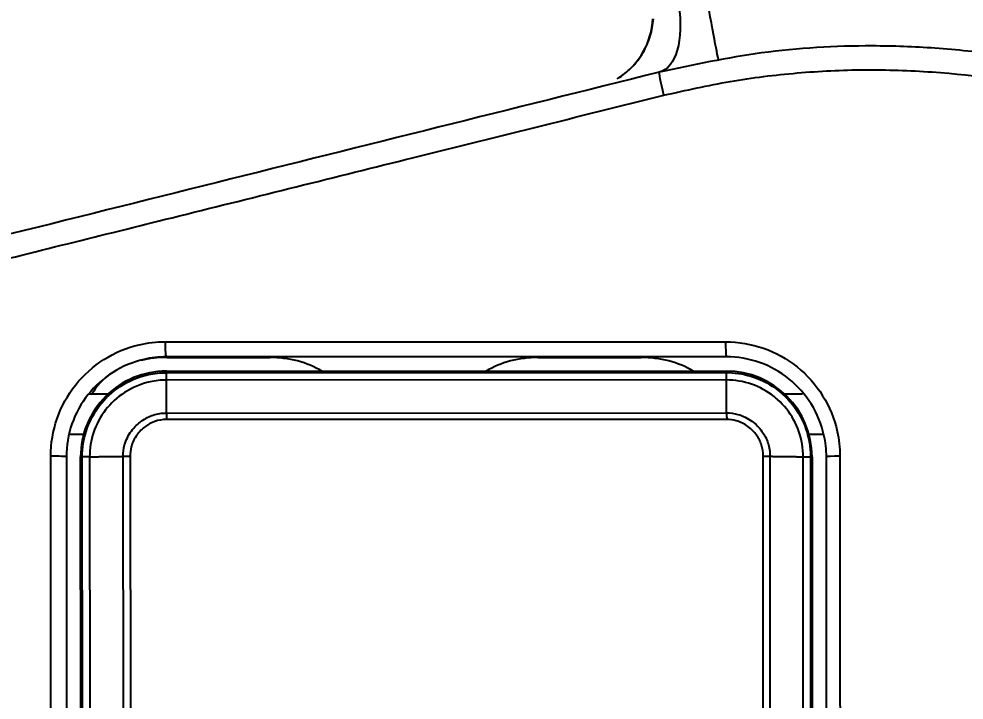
# Model space of a CAD drawing. Extents: x -1671 to 824, y 68 to 2359.
# Drawn here: x -1455.6 to -1418.01, y 732.77 to 759.85 of the extents above; entities that cross this region are included whole.
import ezdxf

# ---------------------------------------------------------------- set-up
doc = ezdxf.new("R2010")
doc.units = 0
doc.header["$LTSCALE"] = 20
doc.header["$MEASUREMENT"] = 0
doc.layers.get('0').update_dxf_attribs({"linetype": 'CONTINUOUS'})
doc.layers.get('DEFPOINTS').update_dxf_attribs({"linetype": 'CONTINUOUS'})
doc.layers.add('1', color=7, linetype='CONTINUOUS')
doc.dimstyles.get("Standard").update_dxf_attribs({"dimtxt": 2.7, "dimasz": 2.5, "dimexe": 1.5, "dimexo": 1.5, "dimgap": 1.5, "dimtad": 1, "dimdec": 0, "dimlfac": 10, "dimzin": 0, "dimdsep": 46, "dimtxsty": 'Standard', "dimcen": 0, "dimclrt": 2, "dimadec": 0, "dimazin": 0, "dimtfac": 1, "dimtdec": 0, "dimtmove": 0, "dimatfit": 3, "dimfxl": 0, "dimtolj": 1, "dimtzin": 0, "dimarcsym": 0})

# ---------------------------------------------------------------- blocks, each defined once
blk = doc.blocks.new('*D8')
at = {"color": 3, "lineweight": -2}
for p, q in [((-1420.563, 804.156), (-1643.209, 804.156)), ((-1637.209, 780.156), (-1637.209, 584.518)), ((-1637.209, 318.903), (-1637.209, 530.518)), ((-1524.405, 294.903), (-1643.209, 294.903))]:
    blk.add_line(p, q, dxfattribs=at)
at = {"color": 3}
for points in [[(-1641.209, 780.156), (-1633.209, 780.156), (-1637.209, 804.156)], [(-1641.209, 318.903), (-1633.209, 318.903), (-1637.209, 294.903)]]:
    blk.add_solid(points, dxfattribs=at)
at = {"layer": 'DEFPOINTS', "color": 0}
for p in [(-1418.763, 804.156), (-1637.209, 294.903), (-1522.605, 294.903)]:
    blk.add_point(p, dxfattribs=at)
at = {"color": 2, "insert": (-1637.209, 557.518), "char_height": 30, "attachment_point": 5}
blk.add_mtext('\\A1;510', dxfattribs=at)
blk = doc.blocks.new('A$C9bb48bae')
at = {"layer": '1', "color": 7, "linetype": 'Continuous', "extrusion": (0, 0, -1)}
blk.add_arc((-530.518, 85.108), 3, 304.1403, 356.9307, dxfattribs=at)
at = {"layer": '1', "color": 7, "linetype": 'Continuous'}
for centre, major_axis, ratio, start_param, end_param in [((525.437, 86.282), (0.524, 2.954), 0.009106, 3.141593, 4.660823), ((527.993, 85.738), (0.726, 2.911), 0.474812, 1.771436, 3.141593), ((527.025, 81.857), (0.242, 0.97), 0.042703, 4.776997, 6.283185)]:
    blk.add_ellipse(centre, major_axis=major_axis, ratio=ratio, start_param=start_param, end_param=end_param, dxfattribs=at)
for points, knots in [([(504.494, 83.914), (505.329, 84.234), (506.994, 84.872), (509.569, 85.604), (512.185, 86.164), (515.707, 86.651), (520.163, 86.847), (523.679, 86.366), (525.437, 86.125)], [0, 0, 0, 0, 0.125734, 0.250836, 0.375957, 0.501746, 0.750852, 1, 1, 1, 1]), ([(528.94, 82.557), (528.729, 82.688), (528.349, 82.991), (527.896, 83.58), (527.605, 84.246), (527.521, 84.708), (527.504, 84.941)], [0, 0, 0, 0, 0.255232, 0.511479, 0.761788, 1, 1, 1, 1]), ([(505.624, 81.292), (506.525, 81.633), (508.297, 82.305), (511.006, 83.022), (513.668, 83.523), (516.262, 83.806), (519.435, 83.916), (523.126, 83.71), (525.916, 83.115), (527.267, 82.827)], [0, 0, 0, 0, 0.130951, 0.257807, 0.380567, 0.499233, 0.612467, 0.812347, 1, 1, 1, 1]), ([(527.082, 81.909), (526.206, 82.106), (524.456, 82.5), (521.787, 82.826), (519.104, 82.956), (515.534, 82.834), (511.085, 82.211), (507.719, 81.016), (506.035, 80.418)], [0, 0, 0, 0, 0.125562, 0.250738, 0.375692, 0.501022, 0.75043, 1, 1, 1, 1]), ([(562.265, 73.154), (559.826, 73.761), (554.626, 75.054), (546.32, 77.121), (537.032, 79.433), (530.507, 81.057), (527.082, 81.909)], [0, 0, 0, 0, 0.208474, 0.444593, 0.708427, 1, 1, 1, 1])]:
    blk.add_open_spline(points, degree=3, knots=knots, dxfattribs=at)
blk.add_open_spline([(527.267, 82.827), (538.996, 79.903), (550.708, 76.982), (562.381, 74.072)], degree=3, dxfattribs=at)

msp = doc.modelspace()

# ---------------------------------------------------------------- linework, layer by layer
at = {"layer": '1', "color": 7, "linetype": 'Continuous'}
for p, q in [((-1449.722, 746.389), (-1445.631, 746.389)), ((-1434.949, 746.389), (-1430.859, 746.389)), ((-1449.741, 745.845), (-1449.741, 745.783)), ((-1449.741, 745.845), (-1427.47, 745.845)), ((-1449.741, 745.783), (-1427.47, 745.787)), ((-1427.47, 745.787), (-1427.47, 745.845)), ((-1427.468, 745.494), (-1449.74, 745.491)), ((-1452.061, 744.935), (-1452.829, 744.935)), ((-1452.06, 744.935), (-1452.827, 744.935)), ((-1424.447, 744.935), (-1425.152, 744.935)), ((-1424.446, 744.935), (-1425.151, 744.935)), ((-1449.733, 744.179), (-1427.462, 744.183)), ((-1427.454, 743.922), (-1449.733, 743.919)), ((-1453.565, 743.344), (-1453.028, 743.344)), ((-1453.564, 743.344), (-1453.026, 743.344)), ((-1424.185, 743.344), (-1423.606, 743.344)), ((-1424.185, 743.344), (-1423.606, 743.344)), ((-1453.088, 742.435), (-1453.15, 742.435)), ((-1453.143, 711.085), (-1453.15, 742.435)), ((-1453.066, 711.085), (-1453.088, 742.435)), ((-1452.791, 742.44), (-1452.769, 711.089)), ((-1451.435, 711.109), (-1451.457, 742.459)), ((-1451.18, 742.47), (-1451.159, 711.111)), ((-1426.012, 711.106), (-1426.005, 742.47)), ((-1425.737, 742.46), (-1425.744, 711.11)), ((-1424.421, 711.09), (-1424.414, 742.441)), ((-1424.119, 742.437), (-1424.127, 711.086)), ((-1424.061, 742.437), (-1424.119, 742.437)), ((-1424.061, 742.437), (-1424.053, 711.086))]:
    msp.add_line(p, q, dxfattribs=at)
for centre, start, end in [((-1449.741, 742.436), 90, 180.0131), ((-1427.47, 742.436), 0.0131, 90)]:
    msp.add_arc(centre, 3.409, start, end, dxfattribs=at)
for centre, major_axis, ratio, start_param, end_param in [((-1449.741, 746.981), (0, 0.568), 0.084786, 1.518436, 3.141593), ((-1427.47, 746.981), (0, 0.568), 0.054523, 1.518436, 3.141593), ((-1449.722, 744.139), (3.182, 0), 0.707107, 1.570796, 1.898995), ((-1445.631, 744.139), (3.182, 0), 0.707107, 0.860453, 1.570796), ((-1434.949, 744.139), (3.182, 0), 0.707107, 1.570796, 2.28114), ((-1430.859, 744.139), (3.182, 0), 0.707107, 0.860453, 1.570796), ((-1449.722, 744.139), (3.182, 0), 0.707107, 2.328264, 2.780261), ((-1454.287, 742.435), (-0.568, 0), 0.052582, 3.141593, 4.804906), ((-1422.924, 742.437), (-0.568, 0), 0.052412, 4.761986, 6.283185)]:
    msp.add_ellipse(centre, major_axis=major_axis, ratio=ratio, start_param=start_param, end_param=end_param, dxfattribs=at)
for points, knots in [([(-1454.339, 742.465), (-1454.339, 742.971), (-1454.252, 743.484), (-1453.919, 744.441), (-1453.667, 744.897), (-1453.036, 745.69), (-1452.649, 746.037), (-1451.793, 746.578), (-1451.312, 746.779), (-1450.819, 746.893), (-1450.482, 746.971), (-1450.135, 747.011), (-1449.789, 747.011)], [0, 0, 0, 0, 0.213681, 0.213681, 0.427426, 0.427426, 0.640966, 0.640966, 0.854935, 0.854935, 0.854935, 1, 1, 1, 1]), ([(-1427.501, 747.011), (-1426.99, 747.011), (-1426.473, 746.923), (-1425.512, 746.585), (-1425.054, 746.331), (-1424.258, 745.694), (-1423.91, 745.302), (-1423.37, 744.436), (-1423.171, 743.95), (-1423.061, 743.452), (-1422.989, 743.129), (-1422.952, 742.797), (-1422.952, 742.467)], [0, 0, 0, 0, 0.21533, 0.21533, 0.430611, 0.430611, 0.646133, 0.646133, 0.861721, 0.861721, 0.861721, 1, 1, 1, 1]), ([(-1449.741, 746.413), (-1450.043, 746.413), (-1450.347, 746.378), (-1450.642, 746.31), (-1451.072, 746.21), (-1451.492, 746.034), (-1452.241, 745.561), (-1452.579, 745.257), (-1453.131, 744.563), (-1453.351, 744.164), (-1453.643, 743.327), (-1453.719, 742.878), (-1453.718, 742.435)], [0, 0, 0, 0, 0.145088, 0.145088, 0.145088, 0.359035, 0.359035, 0.572524, 0.572524, 0.786252, 0.786252, 1, 1, 1, 1]), ([(-1423.492, 742.437), (-1423.492, 742.726), (-1423.524, 743.017), (-1423.587, 743.299), (-1423.684, 743.735), (-1423.858, 744.16), (-1424.329, 744.917), (-1424.634, 745.26), (-1425.33, 745.818), (-1425.73, 746.04), (-1426.571, 746.336), (-1427.023, 746.413), (-1427.47, 746.413)], [0, 0, 0, 0, 0.138297, 0.138297, 0.138297, 0.353933, 0.353933, 0.56949, 0.56949, 0.784754, 0.784754, 1, 1, 1, 1]), ([(-1453.088, 742.435), (-1453.088, 742.789), (-1453.03, 743.146), (-1452.803, 743.838), (-1452.623, 744.178), (-1452.168, 744.771), (-1451.886, 745.033), (-1451.233, 745.46), (-1450.847, 745.621), (-1450.451, 745.707), (-1450.218, 745.758), (-1449.979, 745.783), (-1449.741, 745.783)], [0, 0, 0, 0, 0.202422, 0.202422, 0.417044, 0.417044, 0.631686, 0.631686, 0.86476, 0.86476, 0.86476, 1, 1, 1, 1]), ([(-1427.47, 745.787), (-1427.435, 745.787), (-1427.4, 745.786), (-1427.032, 745.775), (-1426.695, 745.713), (-1426.025, 745.482), (-1425.686, 745.297), (-1425.337, 745.022), (-1425.284, 744.977), (-1424.953, 744.68), (-1424.713, 744.378), (-1424.353, 743.721), (-1424.227, 743.357), (-1424.165, 742.988), (-1424.135, 742.806), (-1424.119, 742.621), (-1424.119, 742.437)], [0, 0, 0, 0, 0.019605, 0.019605, 0.210833, 0.210833, 0.425933, 0.425933, 0.465529, 0.465529, 0.680487, 0.680487, 0.895425, 0.895425, 0.895425, 1, 1, 1, 1]), ([(-1449.74, 745.491), (-1449.74, 745.491), (-1449.74, 745.491), (-1449.956, 745.49), (-1450.174, 745.467), (-1450.385, 745.421), (-1450.747, 745.343), (-1451.1, 745.196), (-1451.694, 744.808), (-1451.95, 744.571), (-1452.365, 744.032), (-1452.529, 743.723), (-1452.737, 743.092), (-1452.79, 742.764), (-1452.791, 742.44), (-1452.791, 742.44), (-1452.791, 742.44)], [0, 0, 0, 0, 0.000014, 0.000014, 0.134957, 0.134957, 0.134957, 0.368402, 0.368402, 0.581892, 0.581892, 0.7964, 0.7964, 0.999986, 0.999986, 1, 1, 1, 1]), ([(-1424.414, 742.441), (-1424.414, 742.441), (-1424.414, 742.441), (-1424.414, 742.609), (-1424.429, 742.778), (-1424.457, 742.944), (-1424.513, 743.282), (-1424.629, 743.615), (-1424.958, 744.213), (-1425.175, 744.487), (-1425.476, 744.756), (-1425.524, 744.797), (-1425.842, 745.048), (-1426.149, 745.215), (-1426.79, 745.436), (-1427.131, 745.493), (-1427.468, 745.494), (-1427.468, 745.494), (-1427.468, 745.494)], [0, 0, 0, 0, 0.000014, 0.000014, 0.104824, 0.104824, 0.104824, 0.32053, 0.32053, 0.534302, 0.534302, 0.573646, 0.573646, 0.788249, 0.788249, 0.999986, 0.999986, 1, 1, 1, 1]), ([(-1451.457, 742.459), (-1451.457, 742.459), (-1451.457, 742.459), (-1451.46, 742.611), (-1451.44, 742.764), (-1451.345, 743.108), (-1451.251, 743.298), (-1451.017, 743.617), (-1450.879, 743.753), (-1450.583, 743.965), (-1450.425, 744.046), (-1450.091, 744.156), (-1449.911, 744.183), (-1449.733, 744.179), (-1449.733, 744.179), (-1449.733, 744.179)], [0, 0, 0, 0, 0.000025, 0.000025, 0.168066, 0.168066, 0.397695, 0.397695, 0.608968, 0.608968, 0.802152, 0.802152, 0.999975, 0.999975, 1, 1, 1, 1]), ([(-1449.733, 743.919), (-1449.891, 743.923), (-1450.052, 743.896), (-1450.331, 743.797), (-1450.456, 743.731), (-1450.698, 743.555), (-1450.815, 743.438), (-1451.012, 743.167), (-1451.091, 743.007), (-1451.169, 742.72), (-1451.184, 742.594), (-1451.181, 742.47)], [0, 0, 0, 0, 0.210207, 0.210207, 0.392277, 0.392277, 0.606168, 0.606168, 0.83571, 0.83571, 1, 1, 1, 1]), ([(-1427.462, 744.183), (-1427.462, 744.183), (-1427.462, 744.183), (-1427.309, 744.186), (-1427.154, 744.166), (-1426.81, 744.07), (-1426.62, 743.976), (-1426.302, 743.743), (-1426.165, 743.605), (-1425.953, 743.31), (-1425.872, 743.153), (-1425.761, 742.819), (-1425.733, 742.638), (-1425.737, 742.46), (-1425.737, 742.46), (-1425.737, 742.46)], [0, 0, 0, 0, 0.000025, 0.000025, 0.16948, 0.16948, 0.397917, 0.397917, 0.608889, 0.608889, 0.801835, 0.801835, 0.999975, 0.999975, 1, 1, 1, 1]), ([(-1426.005, 742.47), (-1426.001, 742.617), (-1426.024, 742.767), (-1426.115, 743.047), (-1426.184, 743.18), (-1426.363, 743.431), (-1426.48, 743.55), (-1426.75, 743.748), (-1426.91, 743.829), (-1427.199, 743.909), (-1427.327, 743.926), (-1427.454, 743.922)], [0, 0, 0, 0, 0.195021, 0.195021, 0.388928, 0.388928, 0.603149, 0.603149, 0.832869, 0.832869, 1, 1, 1, 1]), ([(-1454.332, 711.114), (-1454.332, 711.492), (-1454.332, 711.871), (-1454.332, 713.762), (-1454.333, 715.275), (-1454.335, 722.84), (-1454.336, 728.893), (-1454.338, 737.451), (-1454.339, 739.958), (-1454.339, 742.465)], [0, 0, 0, 0, 0.036197, 0.036197, 0.180984, 0.180984, 0.760134, 0.760134, 1, 1, 1, 1]), ([(-1422.952, 742.467), (-1422.952, 742.088), (-1422.952, 741.71), (-1422.952, 739.819), (-1422.951, 738.306), (-1422.95, 730.74), (-1422.948, 724.688), (-1422.946, 716.129), (-1422.946, 713.623), (-1422.945, 711.116)], [0, 0, 0, 0, 0.036197, 0.036197, 0.180986, 0.180986, 0.760141, 0.760141, 1, 1, 1, 1])]:
    msp.add_open_spline(points, degree=3, knots=knots, dxfattribs=at)
for points, degree in [([(-1449.789, 747.011), (-1442.502, 747.011), (-1435.045, 747.011), (-1427.501, 747.011)], 3), ([(-1427.47, 746.413), (-1434.901, 746.413), (-1442.326, 746.413), (-1449.741, 746.413)], 3), ([(-1449.74, 745.491), (-1449.74, 745.664), (-1449.741, 745.78), (-1449.741, 745.783)], 3), ([(-1427.468, 745.494), (-1427.468, 745.668), (-1427.469, 745.783), (-1427.47, 745.787)], 3), ([(-1449.733, 744.179), (-1449.74, 745.491)], 1), ([(-1427.462, 744.183), (-1427.468, 745.494)], 1), ([(-1449.733, 744.179), (-1449.733, 744.1), (-1449.733, 744.01), (-1449.733, 743.919)], 3), ([(-1427.462, 744.183), (-1427.459, 744.103), (-1427.456, 744.013), (-1427.454, 743.922)], 3), ([(-1453.718, 742.435), (-1453.716, 731.985), (-1453.714, 721.535), (-1453.711, 711.085)], 3), ([(-1452.791, 742.44), (-1452.967, 742.44), (-1453.084, 742.438), (-1453.088, 742.435)], 3), ([(-1452.791, 742.44), (-1451.457, 742.459)], 1), ([(-1451.457, 742.459), (-1451.373, 742.463), (-1451.277, 742.467), (-1451.181, 742.47)], 3), ([(-1426.005, 742.47), (-1425.912, 742.467), (-1425.819, 742.464), (-1425.737, 742.46)], 3), ([(-1425.737, 742.46), (-1424.414, 742.441)], 1), ([(-1424.414, 742.441), (-1424.24, 742.44), (-1424.123, 742.438), (-1424.119, 742.437)], 3), ([(-1423.485, 711.086), (-1423.488, 721.537), (-1423.49, 731.987), (-1423.492, 742.437)], 3)]:
    msp.add_open_spline(points, degree=degree, dxfattribs=at)

# ---------------------------------------------------------------- block references
at = {"xscale": -1}
msp.add_blockref('A$C9bb48bae', (-902.869, 674.903), dxfattribs=at)

# ---------------------------------------------------------------- dimensions: what is measured, and where the dimension line sits
dim = msp.add_linear_dim(base=(-1637.209, 294.903), p1=(-1418.763, 804.156), p2=(-1522.605, 294.903), angle=90, text='510', dimstyle='Standard', override={"dimscale": 1.2, "dimtxt": 25, "dimasz": 20, "dimexe": 5, "dimgap": 10, "dimtih": 1, "dimtoh": 1, "dimlfac": 1, "dimzin": 12, "dimclrd": 3, "dimclre": 3, "dimazin": 2, "dimarcsym": 1})
dim.commit()
dim.dimension.update_dxf_attribs({"geometry": '*D8', "text_midpoint": (-1637.209, 557.518), "dimtype": 160})

doc.saveas('drawing.dxf')
